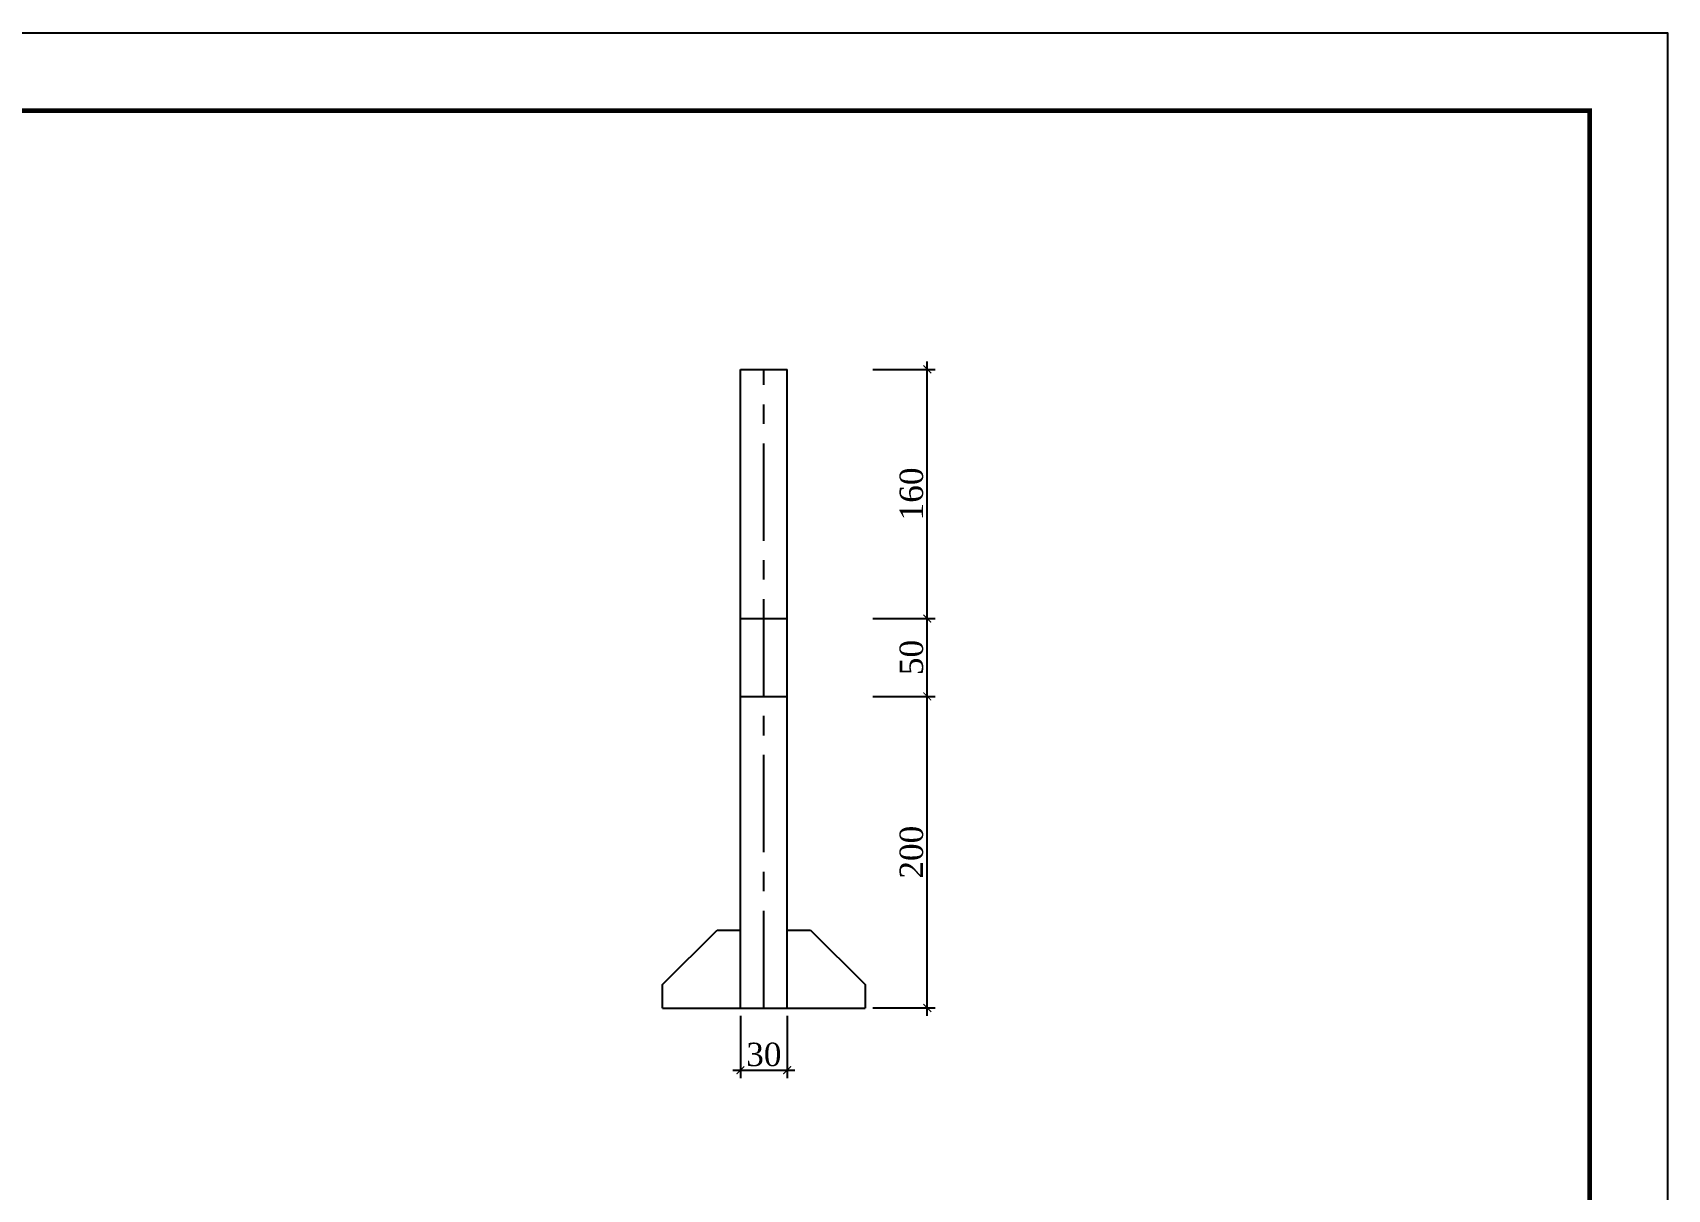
# Model space of a CAD drawing. Extents: x -100 to 130755, y -900 to 30066.
# Drawn here: x 109755 to 130755, y 15216 to 30066 of the extents above; entities that cross this region are included whole.
import ezdxf
from ezdxf.enums import TextEntityAlignment as Align

# ---------------------------------------------------------------- set-up
doc = ezdxf.new("R2010")
doc.units = 0
doc.header["$LTSCALE"] = 1000
doc.linetypes.add('CENTER', pattern=[2, 1.25, -0.25, 0.25, -0.25])
doc.layers.get('0').update_dxf_attribs({"linetype": 'CONTINUOUS'})
doc.layers.get('Defpoints').update_dxf_attribs({"linetype": 'CONTINUOUS'})
doc.layers.add('1粗实线', color=1, linetype='CONTINUOUS', lineweight=30)
doc.layers.add('HFZT', color=5, linetype='CONTINUOUS', lineweight=15)
doc.styles.add('dd', font='times.ttf')
doc.styles.add('TSSD_NORM', font='tssdeng.shx', dxfattribs={"width": 0.7, "bigfont": 'hztxt.shx'})
doc.dimstyles.get("Standard").update_dxf_attribs({"dimtxt": 0.18, "dimasz": 0.18, "dimexe": 0.18, "dimexo": 0.0625, "dimgap": 0.09, "dimtad": 0, "dimtih": 1, "dimtoh": 1, "dimdec": 4, "dimzin": 0, "dimdsep": 46, "dimtxsty": 'Standard', "dimcen": 0.09, "dimadec": 0, "dimazin": 0, "dimtfac": 1, "dimtdec": 4, "dimtofl": 0, "dimtmove": 0, "dimatfit": 3, "dimfxl": 1, "dimtolj": 1, "dimtzin": 0, "dimarcsym": 0})

# ---------------------------------------------------------------- blocks, each defined once
blk = doc.blocks.new('_ArchTick')
at = {"color": 0, "linetype": 'ByBlock', "const_width": 0.15}
blk.add_lwpolyline([(-0.5, -0.5), (0.5, 0.5)], dxfattribs=at)
blk = doc.blocks.new('*D11')
at = {"color": 0, "lineweight": -2, "transparency": 16777216}
for p, q in [((118848, 17444), (118848, 16644)), ((119448, 17444), (119448, 16644)), ((118748, 16744), (119548, 16744))]:
    blk.add_line(p, q, dxfattribs=at)
at = {"layer": 'Defpoints', "color": 0, "transparency": 16777216}
for p in [(118848, 17544), (119448, 17544), (119448, 16744)]:
    blk.add_point(p, dxfattribs=at)
at = {"color": 0, "lineweight": -2, "transparency": 16777216, "xscale": 100, "yscale": 100, "zscale": 100, "rotation": 180}
blk.add_blockref('_ArchTick', (118848, 16744), dxfattribs=at)
at = {"color": 0, "lineweight": -2, "transparency": 16777216, "xscale": 100, "yscale": 100, "zscale": 100}
blk.add_blockref('_ArchTick', (119448, 16744), dxfattribs=at)
at = {"color": 0, "transparency": 16777216, "insert": (119148, 16946), "char_height": 300, "attachment_point": 5, "style": 'dd'}
blk.add_mtext('\\A1;30', dxfattribs=at)
blk = doc.blocks.new('*D12')
at = {"color": 0, "lineweight": -2, "transparency": 16777216}
for p, q in [((121248, 17444), (121248, 21644)), ((120548, 21544), (121348, 21544)), ((120548, 17544), (121348, 17544))]:
    blk.add_line(p, q, dxfattribs=at)
at = {"layer": 'Defpoints', "color": 0, "transparency": 16777216}
for p in [(120448, 21544), (121248, 21544), (120448, 17544)]:
    blk.add_point(p, dxfattribs=at)
at = {"color": 0, "lineweight": -2, "transparency": 16777216, "xscale": 100, "yscale": 100, "zscale": 100}
for p, rotation in [((121248, 21544), 90), ((121248, 17544), 270)]:
    blk.add_blockref('_ArchTick', p, dxfattribs=dict(at, rotation=rotation))
at = {"color": 0, "transparency": 16777216, "insert": (121045, 19544), "char_height": 300, "attachment_point": 5, "rotation": 90, "style": 'dd'}
blk.add_mtext('\\A1;200', dxfattribs=at)
blk = doc.blocks.new('*D13')
at = {"color": 0, "lineweight": -2, "transparency": 16777216}
for p, q in [((120548, 22544), (121348, 22544)), ((121248, 21444), (121248, 22644)), ((120548, 21544), (121348, 21544))]:
    blk.add_line(p, q, dxfattribs=at)
at = {"layer": 'Defpoints', "color": 0, "transparency": 16777216}
for p in [(120448, 22544), (121248, 22544), (120448, 21544)]:
    blk.add_point(p, dxfattribs=at)
at = {"color": 0, "lineweight": -2, "transparency": 16777216, "xscale": 100, "yscale": 100, "zscale": 100}
for p, rotation in [((121248, 22544), 90), ((121248, 21544), 270)]:
    blk.add_blockref('_ArchTick', p, dxfattribs=dict(at, rotation=rotation))
at = {"color": 0, "transparency": 16777216, "insert": (121045, 22044), "char_height": 300, "attachment_point": 5, "rotation": 90, "style": 'dd'}
blk.add_mtext('\\A1;50', dxfattribs=at)
blk = doc.blocks.new('*D14')
at = {"color": 0, "lineweight": -2, "transparency": 16777216}
for p, q in [((121248, 22444), (121248, 25844)), ((120548, 25744), (121348, 25744)), ((120548, 22544), (121348, 22544))]:
    blk.add_line(p, q, dxfattribs=at)
at = {"layer": 'Defpoints', "color": 0, "transparency": 16777216}
for p in [(120448, 25744), (121248, 25744), (120448, 22544)]:
    blk.add_point(p, dxfattribs=at)
at = {"color": 0, "lineweight": -2, "transparency": 16777216, "xscale": 100, "yscale": 100, "zscale": 100}
for p, rotation in [((121248, 25744), 90), ((121248, 22544), 270)]:
    blk.add_blockref('_ArchTick', p, dxfattribs=dict(at, rotation=rotation))
at = {"color": 0, "transparency": 16777216, "insert": (121045, 24144), "char_height": 300, "attachment_point": 5, "rotation": 90, "style": 'dd'}
blk.add_mtext('\\A1;160', dxfattribs=at)
blk = doc.blocks.new('施工设计图框')
at = {"color": 7, "linetype": 'Continuous'}
blk.add_lwpolyline([(-395.5, -13.5), (-395.5, 283.5), (24.5, 283.5), (24.5, -13.5), (-395.5, -13.5)], dxfattribs=at)
at = {"layer": '1粗实线', "color": 7, "linetype": 'Continuous', "const_width": 0.6}
blk.add_lwpolyline([(-370.5, -3.5), (-370.5, 273.5), (14.5, 273.5), (14.5, -3.5), (-370.5, -3.5)], dxfattribs=at)
at = {"layer": 'HFZT', "color": 2, "style": 'TSSD_NORM', "width": 0.7}
for tag, height, p in [('比例尺', 2.5, (7.25, 17.5)), ('图号', 2.5, (-20.49, 3.5)), ('日期', 2.5, (7.25, 3.5)), ('图名', 4, (-76.24, 0.75))]:
    blk.add_attdef(tag, text='', height=height, dxfattribs=at).set_placement(p, align=Align.MIDDLE)

msp = doc.modelspace()

# ---------------------------------------------------------------- linework, layer by layer
for p, q in [((118847.94658, 17543.51228), (118847.94658, 25743.51228)), ((118847.94658, 25743.51228), (119447.94658, 25743.51228)), ((119447.94658, 17543.51228), (119447.94658, 25743.51228)), ((118847.94658, 22543.51228), (119447.94658, 22543.51228)), ((118847.94658, 21543.51228), (119447.94658, 21543.51228)), ((117847.94658, 17843.51228), (118547.94658, 18543.51228)), ((118547.94658, 18543.51228), (118847.94658, 18543.51228)), ((119447.94658, 18543.51228), (119747.94658, 18543.51228)), ((119747.94658, 18543.51228), (120447.94658, 17843.51228)), ((117847.94658, 17543.51228), (117847.94658, 17843.51228)), ((120447.94658, 17843.51228), (120447.94658, 17543.51228)), ((117847.94658, 17543.51228), (118847.94658, 17543.51228)), ((118847.94658, 17543.51228), (119447.94658, 17543.51228)), ((119447.94658, 17543.51228), (120447.94658, 17543.51228))]:
    msp.add_line(p, q)
at = {"linetype": 'CENTER'}
msp.add_line((119147.94658, 17543.51228), (119147.94658, 25743.51228), dxfattribs=at)

# ---------------------------------------------------------------- block references
at = {"xscale": 100, "yscale": 100, "zscale": 100}
msp.add_blockref('施工设计图框', (128305.56396, 1716.12281), dxfattribs=at)

# ---------------------------------------------------------------- dimensions: what is measured, and where the dimension line sits
for p1, p2, text, picture, middle in [((120447.94658, 22543.51228), (120447.94658, 25743.51228), '160', '*D14', (121045.35105, 24143.51228)), ((120447.94658, 21543.51228), (120447.94658, 22543.51228), '50', '*D13', (121045.35105, 22043.51228)), ((120447.94658, 17543.51228), (120447.94658, 21543.51228), '200', '*D12', (121045.35105, 19543.51228)), ((118847.94658, 17543.51228), (119447.94658, 17543.51228), '30', '*D11', (119147.94658, 16946.10781))]:
    dim = msp.add_aligned_dim(p1=p1, p2=p2, distance=-800, text=text, dimstyle='Standard', override={"dimtxt": 300, "dimasz": 100, "dimexe": 100, "dimexo": 100, "dimgap": 50, "dimtad": 1, "dimjust": 0, "dimtih": 0, "dimtxsty": 'dd', "dimblk1": 'ArchTick', "dimblk2": 'ArchTick', "dimsah": 1, "dimdle": 100})
    dim.commit()
    dim.dimension.update_dxf_attribs({"geometry": picture, "text_midpoint": middle})

doc.saveas('drawing.dxf')
